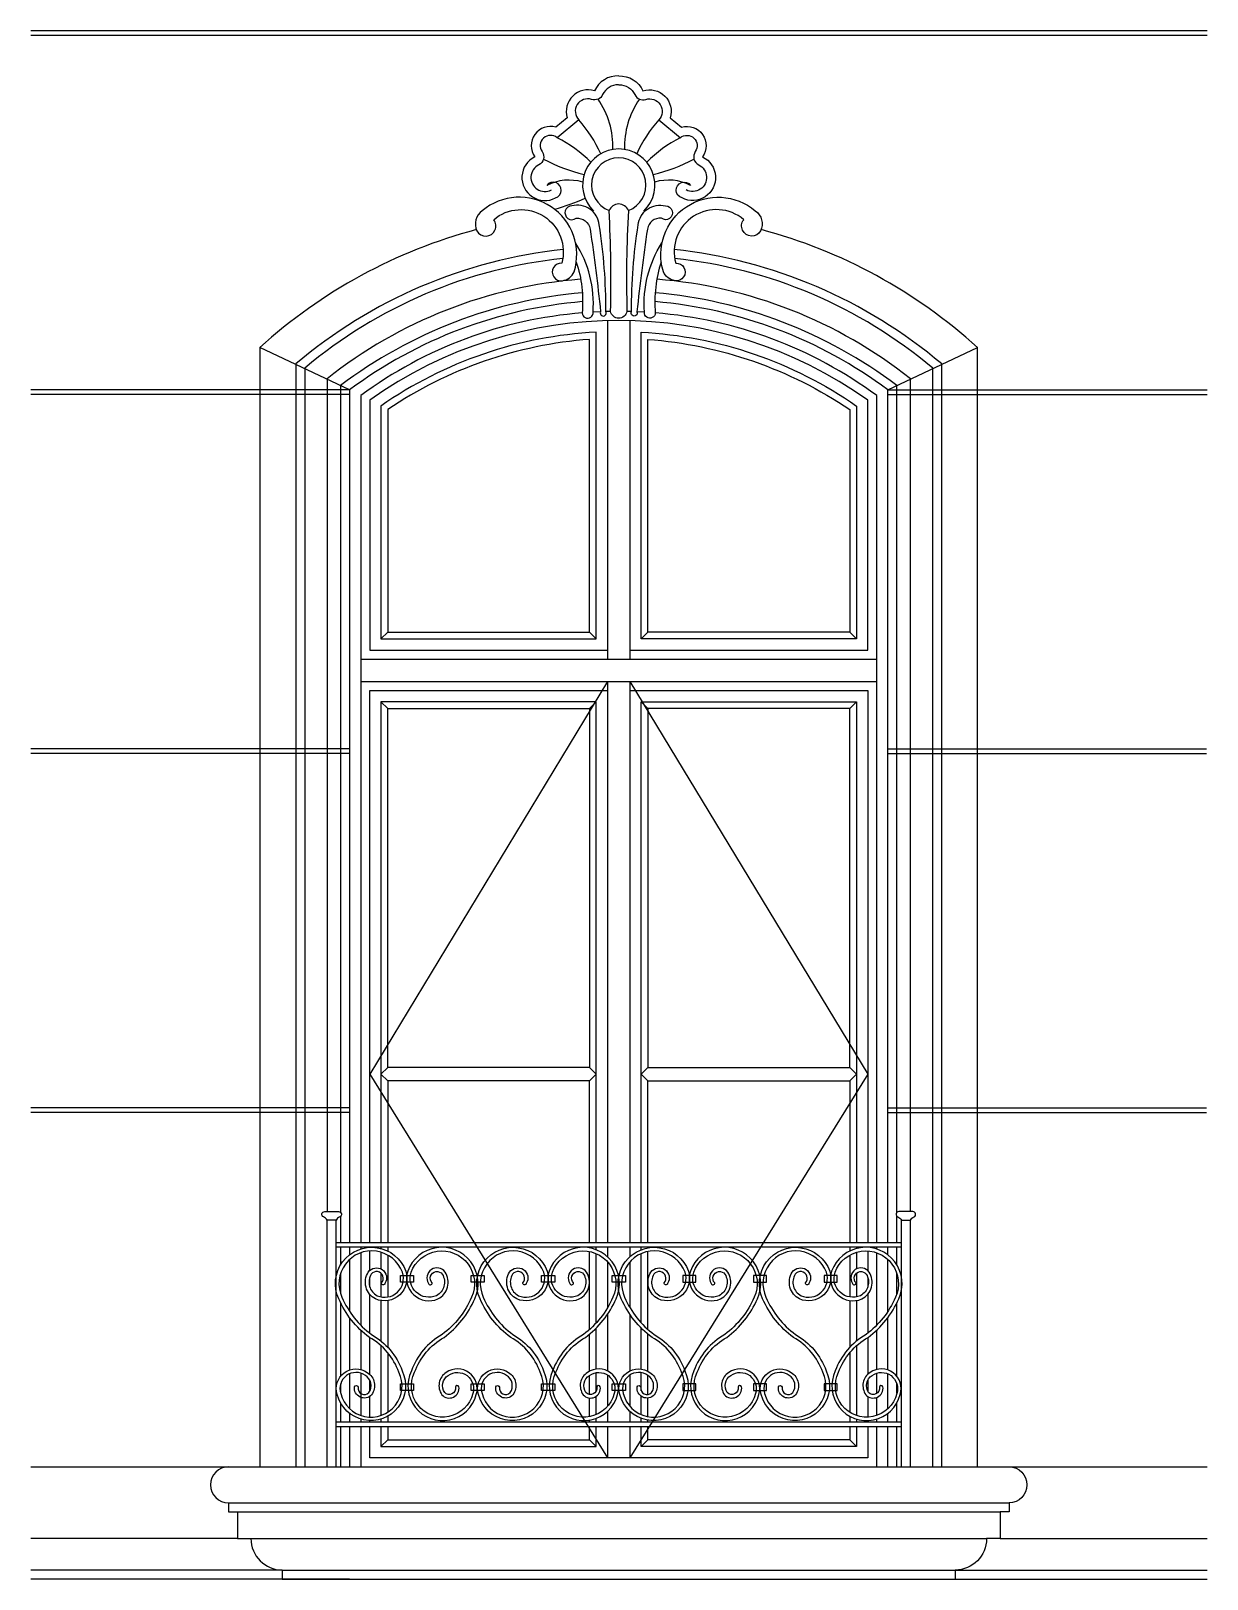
# Model space of a CAD drawing. Header units: metres. Extents: x 5555 to 7915, y 888 to 3993.
import ezdxf

# ---------------------------------------------------------------- set-up
doc = ezdxf.new("R2010")
doc.units = ezdxf.units.M
for name, color, linetype in [('3', 3, 'Continuous'), ('4', 4, 'Continuous'), ('7', 7, 'Continuous')]:
    doc.layers.add(name, color=color, linetype=linetype)

# ---------------------------------------------------------------- blocks, each defined once
blk = doc.blocks.new('窗-003')
at = {"layer": '3'}
for p, q in [((2621.55, 3450), (0, 3450)), ((2621.55, 3440), (0, 3440)), ((710.19, 2650), (0, 2650)), ((710.19, 2640), (0, 2640)), ((1910.19, 2650), (2621.55, 2650)), ((1910.19, 2640), (2621.55, 2640)), ((780.19, 2095), (795.19, 2110)), ((1260.19, 2095), (1245.19, 2110)), ((1360.19, 2095), (1375.19, 2110)), ((1840.19, 2095), (1825.19, 2110)), ((1285.19, 2000), (755.19, 1125)), ((1335.19, 2000), (1865.19, 1125)), ((795.19, 1940), (780.19, 1955)), ((1260.19, 1955), (1245.19, 1940)), ((1360.19, 1955), (1375.19, 1940)), ((1825.19, 1940), (1840.19, 1955)), ((710.19, 1850), (0, 1850)), ((710.19, 1840), (0, 1840)), ((1910.19, 1850), (2620.38, 1850)), ((1910.19, 1840), (2620.38, 1840)), ((780.19, 1125), (795.19, 1140)), ((1260.19, 1125), (1245.19, 1140)), ((1360.19, 1125), (1375.19, 1140)), ((1840.19, 1125), (1825.19, 1140)), ((755.19, 1125), (1285.19, 270)), ((780.19, 1125), (795.19, 1110)), ((1260.19, 1125), (1245.19, 1110)), ((1865.19, 1125), (1335.19, 270)), ((1360.19, 1125), (1375.19, 1110)), ((1840.19, 1125), (1825.19, 1110)), ((710.19, 1050), (0, 1050)), ((710.19, 1040), (0, 1040)), ((1910.19, 1050), (2620.38, 1050)), ((1910.19, 1040), (2620.38, 1040)), ((795.19, 310), (780.19, 295)), ((1260.19, 295), (1245.19, 310)), ((1360.19, 295), (1375.19, 310)), ((1825.19, 310), (1840.19, 295)), ((460.19, 150), (2160.19, 150)), ((560.19, 20), (0, 20)), ((560.19, 20), (2060.19, 20)), ((2060.19, 20), (2621.55, 20))]:
    blk.add_line(p, q, dxfattribs=at)
for points in [[(1310.19, 3350, 0.3), (1256.13, 3316.42, 0.61), (1195.5, 3256.56), (1170.12, 3235.68, 0.71), (1123.2, 3169.49, 1.01), (1169.12, 3077.78, 1.39), (1149.86, 3105.88)], [(1310.19, 3350, -0.3), (1364.25, 3316.42, -0.61), (1424.88, 3256.56), (1450.26, 3235.68, -0.71), (1497.18, 3169.49, -1.01), (1451.26, 3077.78, -1.39), (1470.52, 3105.88)], [(1309.66, 3330.01, 0.3), (1274.29, 3308.04, -0.38), (1249.83, 3297.44, 0.78), (1221.08, 3251.7), (1172.9, 3212.07, 0.88), (1139.5, 3181.07, -0.46), (1132.01, 3151.53, 1.01), (1160.02, 3095.59, 1.01)], [(1310.73, 3330.01, -0.3), (1346.09, 3308.04, 0.38), (1370.55, 3297.44, -0.78), (1399.3, 3251.7), (1447.49, 3212.07, -0.88), (1480.88, 3181.07, 0.46), (1488.37, 3151.53, -1.01), (1460.36, 3095.59, -1.01)], [(1281.59, 2824.58, 0.04), (1266.74, 3017.76, 0.46), (1205.79, 3060.19, 1.39), (1215.02, 3032.52, -0.39), (1246.43, 3008.54, -0.01), (1269.72, 2824.16, 1.64), (1281.59, 2824.58)], [(1331.64, 3049.81, 0.68), (1288.74, 3049.81, 0.68)], [(1331.64, 3049.81, 0.02), (1328.47, 2824.83, -0.82), (1291.91, 2824.83, 0.02), (1288.74, 3049.81)], [(1338.8, 2824.58, -0.04), (1353.64, 3017.76, -0.46), (1414.59, 3060.19, -1.39), (1405.36, 3032.52, 0.39), (1373.96, 3008.54, 0.01), (1350.66, 2824.16, -1.64), (1338.8, 2824.58)], [(1215.63, 2935.09, -0.1), (1228.73, 2821.59, 1.04), (1252.98, 2823.32, 0.16), (1214.05, 2977.99, 0.16)], [(1404.75, 2935.09, 0.1), (1391.66, 2821.59, -1.04), (1367.4, 2823.32, -0.16), (1406.33, 2977.99, -0.16)], [(1186.69, 2963.17, 0.15), (590.19, 2707.9), (590.19, 250)], [(2030.19, 250), (2030.19, 2707.9, 0.15), (1433.69, 2963.17, 0.15)], [(1228.76, 2866.74, 0.14), (690.19, 2659.94), (690.19, 817.2)], [(1930.19, 817.2), (1930.19, 2659.94, 0.14), (1391.63, 2866.74, 0.14)], [(1335.19, 2070), (1865.19, 2070), (1865.19, 2627.17, 0.32), (755.19, 2627.17), (755.19, 2070), (1285.19, 2070)]]:
    blk.add_lwpolyline(points, format="xyb", dxfattribs=at)
for points in [[(1183.23, 2932.49, 1.11), (1184.6, 2893.31, 0.25), (1210.76, 2913.24, 0.75), (1005.96, 3049.37, 0.37), (994, 3004.42, 1.08), (1031.55, 3029.45, -0.74)], [(1437.16, 2932.49, -1.11), (1435.78, 2893.31, -0.25), (1409.62, 2913.24, -0.75), (1614.42, 3049.37, -0.37), (1626.39, 3004.42, -1.08), (1588.83, 3029.45, 0.74)], [(780.19, 2095), (1260.19, 2095), (1260.19, 2778.65, 0.14), (780.19, 2614.2)], [(795.19, 2110), (1245.19, 2110), (1245.19, 2762.69, 0.13), (795.19, 2606.31)], [(1840.19, 2095), (1360.19, 2095), (1360.19, 2778.65, -0.14), (1840.19, 2614.2)], [(1825.19, 2110), (1375.19, 2110), (1375.19, 2762.69, -0.13), (1825.19, 2606.31)], [(781.27, 660.06, 1.06), (758.43, 679.21, 0.43), (771.53, 631.43, 0.65), (828.05, 683.53, 1.04), (693.27, 627.81, 0.13), (758.94, 545, -0.18), (827.48, 463.96, -1.1), (682.75, 410.89, -0.72), (749.79, 460.46, -0.43), (759.45, 410.79, -0.75), (721.3, 428.63, -0.88), (729.2, 427.38, 0.74), (753.18, 415.78, 0.43), (745.36, 453.8, 0.72), (690.43, 413.12, 1.11), (820.11, 460.82, 0.18), (754.57, 538.28, -0.13), (685.96, 624.58, -1.04), (835.6, 686.18, -0.65), (768.1, 624.2, -0.44), (751.96, 683.95, -0.98), (789.17, 658.81, -0.99)], [(894.12, 660.06, -1.06), (916.95, 679.21, -0.43), (903.85, 631.43, -0.65), (847.34, 683.53, -1.04), (982.11, 627.81, -0.13), (916.44, 545, 0.18), (847.9, 463.96, 1.1), (992.63, 410.89, 0.72), (925.59, 460.46, 0.43), (915.93, 410.79, 0.75), (954.08, 428.63, 0.88), (946.18, 427.38, -0.74), (922.2, 415.78, -0.43), (930.02, 453.8, -0.72), (984.95, 413.12, -1.11), (855.27, 460.82, -0.18), (920.81, 538.28, 0.13), (989.43, 624.58, 1.04), (839.79, 686.18, 0.65), (907.29, 624.2, 0.44), (923.43, 683.95, 0.98), (886.21, 658.81, 0.99)], [(1096.27, 660.06, 1.06), (1073.43, 679.21, 0.43), (1086.53, 631.43, 0.65), (1143.05, 683.53, 1.04), (1008.27, 627.81, 0.13), (1073.94, 545, -0.18), (1142.48, 463.96, -1.1), (997.75, 410.89, -0.72), (1064.79, 460.46, -0.43), (1074.45, 410.79, -0.75), (1036.3, 428.63, -0.88), (1044.2, 427.38, 0.74), (1068.18, 415.78, 0.43), (1060.36, 453.8, 0.72), (1005.43, 413.12, 1.11), (1135.11, 460.82, 0.18), (1069.57, 538.28, -0.13), (1000.96, 624.58, -1.04), (1150.6, 686.18, -0.65), (1083.1, 624.2, -0.44), (1066.96, 683.95, -0.98), (1104.17, 658.81, -0.99)], [(1209.12, 660.06, -1.06), (1231.95, 679.21, -0.43), (1218.85, 631.43, -0.65), (1162.34, 683.53, -1.04), (1297.11, 627.81, -0.13), (1231.44, 545, 0.18), (1162.9, 463.96, 1.1), (1307.63, 410.89, 0.72), (1240.59, 460.46, 0.43), (1230.93, 410.79, 0.75), (1269.08, 428.63, 0.88), (1261.18, 427.38, -0.74), (1237.2, 415.78, -0.43), (1245.02, 453.8, -0.72), (1299.95, 413.12, -1.11), (1170.27, 460.82, -0.18), (1235.81, 538.28, 0.13), (1304.43, 624.58, 1.04), (1154.79, 686.18, 0.65), (1222.29, 624.2, 0.44), (1238.43, 683.95, 0.98), (1201.21, 658.81, 0.99)], [(1411.27, 660.06, 1.06), (1388.43, 679.21, 0.43), (1401.53, 631.43, 0.65), (1458.05, 683.53, 1.04), (1323.27, 627.81, 0.13), (1388.94, 545, -0.18), (1457.48, 463.96, -1.1), (1312.75, 410.89, -0.72), (1379.79, 460.46, -0.43), (1389.45, 410.79, -0.75), (1351.3, 428.63, -0.88), (1359.2, 427.38, 0.74), (1383.18, 415.78, 0.43), (1375.36, 453.8, 0.72), (1320.43, 413.12, 1.11), (1450.11, 460.82, 0.18), (1384.57, 538.28, -0.13), (1315.96, 624.58, -1.04), (1465.6, 686.18, -0.65), (1398.1, 624.2, -0.44), (1381.96, 683.95, -0.98), (1419.17, 658.81, -0.99)], [(1524.12, 660.06, -1.06), (1546.95, 679.21, -0.43), (1533.85, 631.43, -0.65), (1477.34, 683.53, -1.04), (1612.11, 627.81, -0.13), (1546.44, 545, 0.18), (1477.9, 463.96, 1.1), (1622.63, 410.89, 0.72), (1555.59, 460.46, 0.43), (1545.93, 410.79, 0.75), (1584.08, 428.63, 0.88), (1576.18, 427.38, -0.74), (1552.2, 415.78, -0.43), (1560.02, 453.8, -0.72), (1614.95, 413.12, -1.11), (1485.27, 460.82, -0.18), (1550.81, 538.28, 0.13), (1619.43, 624.58, 1.04), (1469.79, 686.18, 0.65), (1537.29, 624.2, 0.44), (1553.43, 683.95, 0.98), (1516.21, 658.81, 0.99)], [(1726.27, 660.06, 1.06), (1703.43, 679.21, 0.43), (1716.53, 631.43, 0.65), (1773.05, 683.53, 1.04), (1638.27, 627.81, 0.13), (1703.94, 545, -0.18), (1772.48, 463.96, -1.1), (1627.75, 410.89, -0.72), (1694.79, 460.46, -0.43), (1704.45, 410.79, -0.75), (1666.3, 428.63, -0.88), (1674.2, 427.38, 0.74), (1698.18, 415.78, 0.43), (1690.36, 453.8, 0.72), (1635.43, 413.12, 1.11), (1765.11, 460.82, 0.18), (1699.57, 538.28, -0.13), (1630.96, 624.58, -1.04), (1780.6, 686.18, -0.65), (1713.1, 624.2, -0.44), (1696.96, 683.95, -0.98), (1734.17, 658.81, -0.99)], [(1839.12, 660.06, -1.06), (1861.95, 679.21, -0.43), (1848.85, 631.43, -0.65), (1792.34, 683.53, -1.04), (1927.11, 627.81, -0.13), (1861.44, 545, 0.18), (1792.9, 463.96, 1.1), (1937.63, 410.89, 0.72), (1870.59, 460.46, 0.43), (1860.93, 410.79, 0.75), (1899.08, 428.63, 0.88), (1891.18, 427.38, -0.74), (1867.2, 415.78, -0.43), (1875.02, 453.8, -0.72), (1929.95, 413.12, -1.11), (1800.27, 460.82, -0.18), (1865.81, 538.28, 0.13), (1934.43, 624.58, 1.04), (1784.79, 686.18, 0.65), (1852.29, 624.2, 0.44), (1868.43, 683.95, 0.98), (1831.21, 658.81, 0.99)]]:
    blk.add_lwpolyline(points, format="xyb", close=True, dxfattribs=at)
for points in [[(755.19, 750), (755.19, 1980), (1285.19, 1980)], [(1335.19, 1980), (1865.19, 1980), (1865.19, 750)], [(1260.19, 750), (1260.19, 1955), (780.19, 1955), (780.19, 750)], [(1360.19, 750), (1360.19, 1955), (1840.19, 1955), (1840.19, 750)], [(1245.19, 750), (1245.19, 1110), (795.19, 1110), (795.19, 750)], [(1375.19, 750), (1375.19, 1110), (1825.19, 1110), (1825.19, 750)], [(690.19, 808.29), (690.19, 750)], [(1930.19, 750), (1930.19, 808.29)], [(690.19, 740), (690.19, 699.84)], [(755.19, 739.03), (755.19, 740)], [(755.19, 687.6), (755.19, 731.02)], [(780.19, 740), (780.19, 736.49)], [(780.19, 728.19), (780.19, 691.12)], [(795.19, 740), (795.19, 730.92)], [(1245.19, 737.85), (1245.19, 740)], [(1245.19, 556.07), (1245.19, 729.71)], [(1260.19, 733.61), (1260.19, 740)], [(1260.19, 570.73), (1260.19, 724.95)], [(1360.19, 733.61), (1360.19, 740)], [(1360.19, 570.73), (1360.19, 724.95)], [(1375.19, 737.85), (1375.19, 740)], [(1375.19, 556.07), (1375.19, 729.71)], [(1825.19, 740), (1825.19, 730.92)], [(1840.19, 740), (1840.19, 736.49)], [(1840.19, 728.19), (1840.19, 691.12)], [(1865.19, 740), (1865.19, 739.03)], [(1865.19, 731.02), (1865.19, 687.6)], [(1930.19, 699.84), (1930.19, 740)], [(795.19, 721.89), (795.19, 628.7)], [(1825.19, 721.89), (1825.19, 628.7)], [(690.19, 680.63), (690.19, 635.74)], [(755.19, 650.66), (755.19, 672.27)], [(780.19, 681.63), (780.19, 628.81)], [(1840.19, 681.63), (1840.19, 628.81)], [(1865.19, 672.27), (1865.19, 650.66)], [(1930.19, 635.74), (1930.19, 680.63)], [(755.19, 547.82), (755.19, 634.55)], [(1865.19, 634.55), (1865.19, 547.82)], [(690.19, 615.31), (690.19, 451.76)], [(780.19, 620.69), (780.19, 530.31)], [(795.19, 620.6), (795.19, 516.24)], [(1825.19, 620.6), (1825.19, 516.24)], [(1840.19, 620.69), (1840.19, 530.31)], [(1930.19, 451.76), (1930.19, 615.31)], [(1260.19, 468.02), (1260.19, 559.18)], [(1360.19, 468.02), (1360.19, 559.18)], [(755.19, 456.23), (755.19, 537.93)], [(780.19, 519.76), (780.19, 364.64)], [(1245.19, 463.27), (1245.19, 545.56)], [(1375.19, 463.27), (1375.19, 545.56)], [(1840.19, 519.76), (1840.19, 364.64)], [(1865.19, 537.93), (1865.19, 456.23)], [(795.19, 504.13), (795.19, 371.89)], [(1825.19, 504.13), (1825.19, 371.89)], [(1245.19, 411.48), (1245.19, 453.92)], [(1260.19, 419.66), (1260.19, 459.94)], [(1360.19, 419.66), (1360.19, 459.94)], [(1375.19, 411.48), (1375.19, 453.92)], [(690.19, 434.87), (690.19, 413.88)], [(755.19, 419.2), (755.19, 442.9)], [(1865.19, 442.9), (1865.19, 419.2)], [(1930.19, 413.88), (1930.19, 434.87)], [(690.19, 392.41), (690.19, 350)], [(755.19, 360.95), (755.19, 407.03)], [(1245.19, 362.04), (1245.19, 403.41)], [(1260.19, 366.59), (1260.19, 407.39)], [(1360.19, 366.59), (1360.19, 407.39)], [(1375.19, 362.04), (1375.19, 403.41)], [(1865.19, 407.03), (1865.19, 360.95)], [(1930.19, 350), (1930.19, 392.41)], [(755.19, 350), (755.19, 352.94)], [(780.19, 356.24), (780.19, 350)], [(795.19, 362.58), (795.19, 350)], [(1245.19, 350), (1245.19, 353.92)], [(1260.19, 350), (1260.19, 357.96)], [(1360.19, 350), (1360.19, 357.96)], [(1375.19, 350), (1375.19, 353.92)], [(1825.19, 362.58), (1825.19, 350)], [(1840.19, 356.24), (1840.19, 350)], [(1865.19, 352.94), (1865.19, 350)], [(690.19, 340), (690.19, 250)], [(1865.19, 340), (1865.19, 270), (755.19, 270), (755.19, 340)], [(780.19, 340), (780.19, 295), (1260.19, 295), (1260.19, 340)], [(795.19, 340), (795.19, 310), (1245.19, 310), (1245.19, 340)], [(1840.19, 340), (1840.19, 295), (1360.19, 295), (1360.19, 340)], [(1825.19, 340), (1825.19, 310), (1375.19, 310), (1375.19, 340)], [(1930.19, 250), (1930.19, 340)]]:
    blk.add_lwpolyline(points, dxfattribs=at)
for points in [[(795.19, 1140), (795.19, 1940), (1245.19, 1940), (1245.19, 1140)], [(1825.19, 1140), (1825.19, 1940), (1375.19, 1940), (1375.19, 1140)], [(823.39, 676.49), (852.61, 676.49), (852.61, 661.41), (823.39, 661.41)], [(980.89, 676.49), (1010.11, 676.49), (1010.11, 661.41), (980.89, 661.41)], [(1138.39, 676.49), (1167.61, 676.49), (1167.61, 661.41), (1138.39, 661.41)], [(1295.89, 676.49), (1325.11, 676.49), (1325.11, 661.41), (1295.89, 661.41)], [(1482, 676.49), (1452.77, 676.49), (1452.77, 661.41), (1482, 661.41)], [(1639.5, 676.49), (1610.27, 676.49), (1610.27, 661.41), (1639.5, 661.41)], [(1797, 676.49), (1767.77, 676.49), (1767.77, 661.41), (1797, 661.41)], [(823.39, 435.39), (852.61, 435.39), (852.61, 420.31), (823.39, 420.31)], [(980.89, 435.39), (1010.11, 435.39), (1010.11, 420.31), (980.89, 420.31)], [(1138.39, 435.39), (1167.61, 435.39), (1167.61, 420.31), (1138.39, 420.31)], [(1295.89, 435.39), (1325.11, 435.39), (1325.11, 420.31), (1295.89, 420.31)], [(1482, 435.39), (1452.77, 435.39), (1452.77, 420.31), (1482, 420.31)], [(1639.5, 435.39), (1610.27, 435.39), (1610.27, 420.31), (1639.5, 420.31)], [(1797, 435.39), (1767.77, 435.39), (1767.77, 420.31), (1797, 420.31)]]:
    blk.add_lwpolyline(points, close=True, dxfattribs=at)
for centre, radius, start, end in [((1113.47, 3192.74), 183.79, 357.91, 34.97), ((1506.92, 3192.74), 183.79, 145.03, 182.09), ((1001.92, 3055.93), 293.86, 24.19, 41.77), ((1618.46, 3055.93), 293.86, 138.23, 155.81), ((1037.23, 2946.48), 298.23, 45.07, 62.94), ((1583.16, 2946.48), 298.23, 117.06, 134.93), ((1310.19, 3106.5), 80.61, 314.18, 225.82), ((1312.22, 3476.45), 355.02, 241.46, 257.14), ((1310.19, 3106.5), 60.61, 290.73, 249.27), ((1308.17, 3476.45), 355.02, 282.86, 298.54), ((1199.22, 3007.68), 109.91, 73.81, 116.68), ((1421.16, 3007.68), 109.91, 63.32, 106.19), ((1048.65, 3494.52), 457.25, 285.04, 294.07)]:
    blk.add_arc(centre, radius, start, end, dxfattribs=at)
at = {"layer": '4'}
for p, q in [((0, 250), (2621.55, 250)), ((710.19, 0), (0, 0)), ((560.19, 0), (2060.19, 0)), ((1910.19, 0), (2621.55, 0))]:
    blk.add_line(p, q, dxfattribs=at)
for points in [[(992.79, 3007.26, 0.12), (510.19, 2744.43), (510.19, 250)], [(2110.19, 250), (2110.19, 2744.43, 0.12), (1627.6, 3007.26, 0.12)], [(1229.58, 2846.75, 0.14), (710.19, 2650), (710.19, 750)], [(1910.19, 750), (1910.19, 2650, 0.14), (1390.8, 2846.75, 0.14)], [(440.19, 250, 1), (440.19, 170), (440.19, 150), (460.19, 150), (460.19, 90), (490.19, 90, 0.41), (560.19, 20), (560.19, 0)], [(2180.19, 250, -1), (2180.19, 170), (2180.19, 150), (2160.19, 150), (2160.19, 90), (2130.19, 90, -0.41), (2060.19, 20), (2060.19, 0)]]:
    blk.add_lwpolyline(points, format="xyb", dxfattribs=at)
for points in [[(710.19, 740), (710.19, 722.31)], [(1910.19, 722.31), (1910.19, 740)], [(710.19, 711.86), (710.19, 596.33)], [(1910.19, 596.33), (1910.19, 711.86)], [(710.19, 582.37), (710.19, 465.94)], [(1910.19, 465.94), (1910.19, 582.37)], [(710.19, 457.35), (710.19, 379.7)], [(1910.19, 379.7), (1910.19, 457.35)], [(710.19, 369.19), (710.19, 350)], [(1910.19, 350), (1910.19, 369.19)], [(710.19, 340), (710.19, 250)], [(1910.19, 250), (1910.19, 340)]]:
    blk.add_lwpolyline(points, dxfattribs=at)
at = {"layer": '7'}
for p, q in [((1285.19, 2804.67), (1285.19, 2050)), ((1335.19, 2804.67), (1335.19, 2050)), ((710.19, 2650), (510.19, 2744.43)), ((1910.19, 2650), (2110.19, 2744.43)), ((735.19, 2050), (1885.19, 2050)), ((735.19, 2000), (1885.19, 2000)), ((1285.19, 2000), (1285.19, 750)), ((1335.19, 2000), (1335.19, 750)), ((660.19, 250), (660.19, 800)), ((680.19, 250), (680.19, 800)), ((1940.19, 250), (1940.19, 800)), ((1960.19, 250), (1960.19, 800)), ((680.19, 750), (1940.19, 750)), ((680.19, 740), (1940.19, 740)), ((1285.19, 740), (1285.19, 718.13)), ((1335.19, 740), (1335.19, 718.13)), ((1285.19, 706.78), (1285.19, 604.32)), ((1335.19, 706.78), (1335.19, 604.32)), ((1285.19, 589.41), (1285.19, 463.85)), ((1335.19, 589.41), (1335.19, 463.85)), ((1285.19, 454.68), (1285.19, 384.91)), ((1335.19, 454.68), (1335.19, 384.91)), ((680.19, 350), (1940.19, 350)), ((1285.19, 373.43), (1285.19, 350)), ((1335.19, 373.43), (1335.19, 350)), ((680.19, 340), (1940.19, 340)), ((1285.19, 340), (1285.19, 270)), ((1335.19, 340), (1335.19, 270)), ((440.19, 170), (2180.19, 170)), ((460.19, 90), (0, 90)), ((490.19, 90), (2130.19, 90)), ((2160.19, 90), (2621.55, 90))]:
    blk.add_line(p, q, dxfattribs=at)
for points in [[(1185.56, 2942.92, 0.15), (610.19, 2698.53), (610.19, 250)], [(2010.19, 250), (2010.19, 2698.53, 0.15), (1434.82, 2942.92, 0.15)], [(1225.04, 2896.54, 0.15), (660.19, 2674.62), (660.19, 819.04)], [(1960.19, 819.04), (1960.19, 2674.62, 0.15), (1395.34, 2896.54, 0.15)], [(1228.73, 2821.59, 0.14), (735.19, 2637.4), (735.19, 750)], [(1885.19, 750), (1885.19, 2637.4, 0.14), (1391.66, 2821.59, 0.14)]]:
    blk.add_lwpolyline(points, format="xyb", dxfattribs=at)
for points in [[(1269.72, 2824.16), (1252.98, 2823.32)], [(1291.91, 2824.83), (1281.59, 2824.58)], [(1338.8, 2824.58), (1328.47, 2824.83)], [(1367.4, 2823.32), (1350.66, 2824.16)], [(735.19, 740), (735.19, 735.38)], [(735.19, 726.94), (735.19, 565.5)], [(1885.19, 735.38), (1885.19, 740)], [(1885.19, 565.5), (1885.19, 726.94)], [(735.19, 554.34), (735.19, 467.09)], [(1885.19, 467.09), (1885.19, 554.34)], [(735.19, 458.79), (735.19, 364.65)], [(1885.19, 413.66), (1885.19, 458.79)], [(1885.19, 364.65), (1885.19, 404.72)], [(735.19, 356.25), (735.19, 350)], [(1885.19, 350), (1885.19, 356.25)], [(735.19, 340), (735.19, 250)], [(1885.19, 250), (1885.19, 340)]]:
    blk.add_lwpolyline(points, dxfattribs=at)
for points in [[(680.19, 800), (660.19, 800, 0.18), (652, 807.03, -0.81), (654.79, 819.04), (685.6, 819.04, -0.81), (688.39, 807.03, 0.18)], [(1940.19, 800), (1960.19, 800, -0.18), (1968.39, 807.03, 0.81), (1965.6, 819.04), (1934.79, 819.04, 0.81), (1932, 807.03, -0.18)]]:
    blk.add_lwpolyline(points, format="xyb", close=True, dxfattribs=at)

msp = doc.modelspace()

# ---------------------------------------------------------------- block references
at = {"layer": '3', "xscale": 0.9, "yscale": 0.9, "zscale": 0.9}
msp.add_blockref('窗-003', (5555.18, 887.7), dxfattribs=at)

doc.saveas('drawing.dxf')
